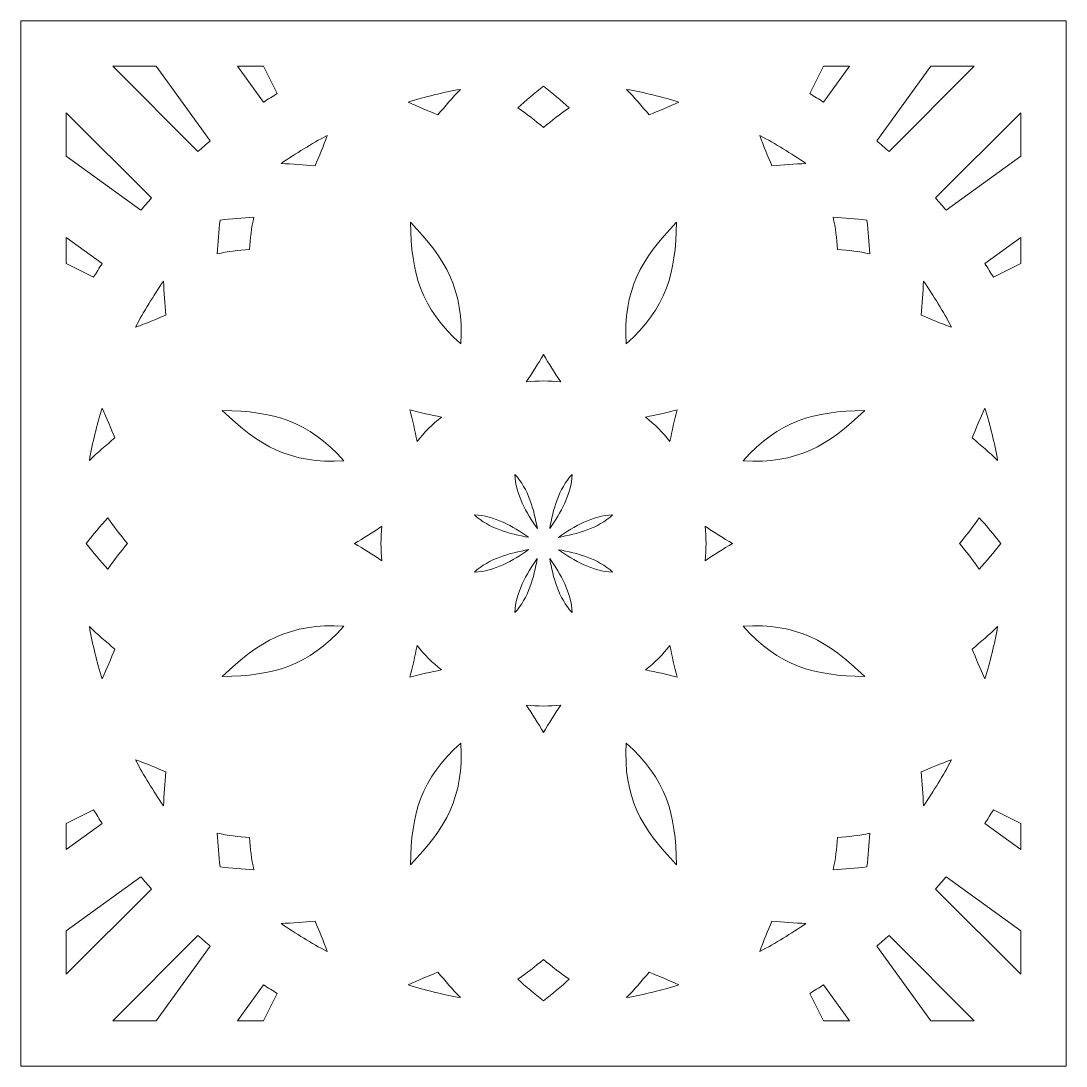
# Model space of a CAD drawing. Header units: centimetres. Extents: x -41.6 to 41.6, y -41.6 to 42.8.
# Drawn here: x 16.18 to 41.58, y -12.7 to 12.7 of the extents above; entities that cross this region are included whole.
import ezdxf

# ---------------------------------------------------------------- set-up
doc = ezdxf.new("R2010")
doc.units = ezdxf.units.CM
doc.header["$MEASUREMENT"] = 0
doc.layers.add('layer 1', color=7, linetype='Continuous')

msp = doc.modelspace()

# ---------------------------------------------------------------- linework, layer by layer
at = {"layer": 'layer 1', "color": 250, "lineweight": 9}
for points, knots in [([(16.17527, 12.69586), (16.17527, 12.69586), (16.17528, -12.70415), (16.17528, -12.70415), (16.17528, -12.70415), (16.17528, -12.70415), (41.57528, -12.70415), (41.57528, -12.70415), (41.57528, -12.70415), (41.57528, -12.70415), (41.57528, 12.69585), (41.57528, 12.69585), (41.57528, 12.69585), (41.57528, 12.69585), (16.17527, 12.69586), (16.17527, 12.69586)], [0, 0, 0, 0, 0.2, 0.2, 0.2, 0.2, 0.4, 0.4, 0.4, 0.4, 0.6, 0.6, 0.6, 0.6, 1, 1, 1, 1]), ([(20.47829, 9.52424), (20.47829, 9.52424), (18.40667, 11.59585), (18.40667, 11.59585), (18.40667, 11.59585), (18.40667, 11.59585), (19.45856, 11.59585), (19.45856, 11.59585), (19.45856, 11.59585), (19.45856, 11.59585), (20.77757, 9.78039), (20.77757, 9.78039), (20.77757, 9.78039), (20.67681, 9.69681), (20.57703, 9.61142), (20.47829, 9.52424)], [0, 0, 0, 0, 0.2, 0.2, 0.2, 0.2, 0.4, 0.4, 0.4, 0.4, 0.6, 0.6, 0.6, 0.6, 1, 1, 1, 1]), ([(22.07088, 10.72237), (22.07088, 10.72237), (21.43627, 11.59585), (21.43627, 11.59585), (21.43627, 11.59585), (21.43627, 11.59585), (22.06696, 11.59585), (22.06696, 11.59585), (22.06696, 11.59585), (22.06696, 11.59585), (22.4069, 10.92867), (22.4069, 10.92867), (22.4069, 10.92867), (22.29406, 10.86181), (22.18205, 10.79304), (22.07088, 10.72237)], [0, 0, 0, 0, 0.2, 0.2, 0.2, 0.2, 0.4, 0.4, 0.4, 0.4, 0.6, 0.6, 0.6, 0.6, 1, 1, 1, 1]), ([(35.67982, 10.72239), (35.56864, 10.79306), (35.45663, 10.86182), (35.34379, 10.92869), (35.34379, 10.92869), (35.34379, 10.92869), (35.68374, 11.59587), (35.68374, 11.59587), (35.68374, 11.59587), (35.68374, 11.59587), (36.31443, 11.59586), (36.31443, 11.59586), (36.31443, 11.59586), (36.31443, 11.59586), (35.67982, 10.72239), (35.67982, 10.72239)], [0, 0, 0, 0, 0.2, 0.2, 0.2, 0.2, 0.4, 0.4, 0.4, 0.4, 0.6, 0.6, 0.6, 0.6, 1, 1, 1, 1]), ([(36.97313, 9.78041), (36.97313, 9.78041), (38.29214, 11.59586), (38.29214, 11.59586), (38.29214, 11.59586), (38.29214, 11.59586), (39.34402, 11.59587), (39.34402, 11.59587), (39.34402, 11.59587), (39.34402, 11.59587), (37.2724, 9.52425), (37.2724, 9.52425), (37.2724, 9.52425), (37.17366, 9.61144), (37.07388, 9.69682), (36.97313, 9.78041)], [0, 0, 0, 0, 0.2, 0.2, 0.2, 0.2, 0.4, 0.4, 0.4, 0.4, 0.6, 0.6, 0.6, 0.6, 1, 1, 1, 1]), ([(26.31071, 10.41054), (26.07737, 10.50445), (25.83645, 10.60325), (25.58353, 10.7236), (25.58353, 10.7236), (26.00226, 10.85162), (26.42695, 10.95468), (26.85535, 11.03271), (26.85535, 11.03271), (26.66498, 10.83221), (26.48313, 10.62466), (26.31071, 10.41054)], [0, 0, 0, 0, 0.25, 0.25, 0.25, 0.25, 0.5, 0.5, 0.5, 0.5, 1, 1, 1, 1]), ([(28.87528, 10.10143), (28.67533, 10.27786), (28.46808, 10.43573), (28.24778, 10.57983), (28.24778, 10.57983), (28.4492, 10.76482), (28.65877, 10.94102), (28.87531, 11.10798), (28.87531, 11.10798), (29.09185, 10.94102), (29.30142, 10.76481), (29.50286, 10.57981), (29.50286, 10.57981), (29.28253, 10.43573), (29.07529, 10.27791), (28.87528, 10.10143)], [0, 0, 0, 0, 0.2, 0.2, 0.2, 0.2, 0.4, 0.4, 0.4, 0.4, 0.6, 0.6, 0.6, 0.6, 1, 1, 1, 1]), ([(31.43987, 10.41053), (31.26743, 10.62466), (31.08558, 10.83222), (30.89521, 11.03272), (30.89521, 11.03272), (31.32359, 10.95472), (31.74831, 10.85167), (32.16704, 10.72362), (32.16704, 10.72362), (31.91412, 10.60327), (31.67321, 10.50445), (31.43987, 10.41053)], [0, 0, 0, 0, 0.25, 0.25, 0.25, 0.25, 0.5, 0.5, 0.5, 0.5, 1, 1, 1, 1]), ([(19.09072, 8.09363), (19.09072, 8.09363), (17.27527, 9.41264), (17.27527, 9.41264), (17.27527, 9.41264), (17.27527, 9.41264), (17.27526, 10.46453), (17.27526, 10.46453), (17.27526, 10.46453), (17.27526, 10.46453), (19.34688, 8.39291), (19.34688, 8.39291), (19.34688, 8.39291), (19.25969, 8.29417), (19.17431, 8.19439), (19.09072, 8.09363)], [0, 0, 0, 0, 0.2, 0.2, 0.2, 0.2, 0.4, 0.4, 0.4, 0.4, 0.6, 0.6, 0.6, 0.6, 1, 1, 1, 1]), ([(38.40373, 8.39284), (38.40373, 8.39284), (40.47535, 10.46446), (40.47535, 10.46446), (40.47535, 10.46446), (40.47535, 10.46446), (40.47534, 9.41257), (40.47534, 9.41257), (40.47534, 9.41257), (40.47534, 9.41257), (38.65989, 8.09356), (38.65989, 8.09356), (38.65989, 8.09356), (38.5763, 8.19432), (38.49092, 8.2941), (38.40373, 8.39284)], [0, 0, 0, 0, 0.2, 0.2, 0.2, 0.2, 0.4, 0.4, 0.4, 0.4, 0.6, 0.6, 0.6, 0.6, 1, 1, 1, 1]), ([(23.61778, 9.9106), (23.52388, 9.64608), (23.4232, 9.40541), (23.32443, 9.17358), (23.32443, 9.17358), (23.05034, 9.20314), (22.77421, 9.22135), (22.49705, 9.22847), (22.49705, 9.22847), (22.85987, 9.47962), (23.23416, 9.70701), (23.61778, 9.9106)], [0, 0, 0, 0, 0.25, 0.25, 0.25, 0.25, 0.5, 0.5, 0.5, 0.5, 1, 1, 1, 1]), ([(34.42614, 9.17358), (34.32737, 9.40541), (34.22671, 9.6461), (34.13281, 9.91062), (34.13281, 9.91062), (34.51645, 9.70707), (34.89075, 9.47965), (35.25356, 9.22848), (35.25356, 9.22848), (34.97639, 9.22135), (34.70025, 9.20315), (34.42614, 9.17358)], [0, 0, 0, 0, 0.25, 0.25, 0.25, 0.25, 0.5, 0.5, 0.5, 0.5, 1, 1, 1, 1]), ([(21.72954, 7.14155), (21.46339, 7.12491), (21.20521, 7.08999), (20.94754, 7.03611), (20.94754, 7.03611), (20.95917, 7.30935), (20.98276, 7.58214), (21.01781, 7.8533), (21.01781, 7.8533), (21.28899, 7.88836), (21.56178, 7.91196), (21.83503, 7.92357), (21.83503, 7.92357), (21.78111, 7.6659), (21.74617, 7.40776), (21.72954, 7.14155)], [0, 0, 0, 0, 0.2, 0.2, 0.2, 0.2, 0.4, 0.4, 0.4, 0.4, 0.6, 0.6, 0.6, 0.6, 1, 1, 1, 1]), ([(36.02104, 7.14158), (36.00441, 7.40772), (35.96949, 7.6659), (35.91561, 7.92357), (35.91561, 7.92357), (36.18885, 7.91195), (36.46163, 7.88836), (36.7328, 7.8533), (36.7328, 7.8533), (36.76785, 7.58213), (36.79145, 7.30933), (36.80307, 7.03608), (36.80307, 7.03608), (36.5454, 7.09001), (36.28726, 7.12495), (36.02104, 7.14158)], [0, 0, 0, 0, 0.2, 0.2, 0.2, 0.2, 0.4, 0.4, 0.4, 0.4, 0.6, 0.6, 0.6, 0.6, 1, 1, 1, 1]), ([(26.86629, 4.84594), (25.88274, 5.72486), (25.66385, 6.55575), (25.64201, 7.80163), (25.64201, 7.80163), (26.50751, 6.90521), (26.94026, 6.16288), (26.86629, 4.84594)], [0, 0, 0, 0, 0.33333333, 0.33333333, 0.33333333, 0.33333333, 1, 1, 1, 1]), ([(30.88425, 4.84598), (30.81026, 6.16294), (31.243, 6.90525), (32.10854, 7.80166), (32.10854, 7.80166), (32.08667, 6.5558), (31.86777, 5.72489), (30.88425, 4.84598)], [0, 0, 0, 0, 0.33333333, 0.33333333, 0.33333333, 0.33333333, 1, 1, 1, 1]), ([(18.14874, 6.80032), (18.07807, 6.68915), (18.00931, 6.57714), (17.94244, 6.4643), (17.94244, 6.4643), (17.94244, 6.4643), (17.27526, 6.80424), (17.27526, 6.80424), (17.27526, 6.80424), (17.27526, 6.80424), (17.27527, 7.43493), (17.27527, 7.43493), (17.27527, 7.43493), (17.27527, 7.43493), (18.14874, 6.80032), (18.14874, 6.80032)], [0, 0, 0, 0, 0.2, 0.2, 0.2, 0.2, 0.4, 0.4, 0.4, 0.4, 0.6, 0.6, 0.6, 0.6, 1, 1, 1, 1]), ([(39.60187, 6.80025), (39.60187, 6.80025), (40.47534, 7.43486), (40.47534, 7.43486), (40.47534, 7.43486), (40.47534, 7.43486), (40.47535, 6.80417), (40.47535, 6.80417), (40.47535, 6.80417), (40.47535, 6.80417), (39.80817, 6.46423), (39.80817, 6.46423), (39.80817, 6.46423), (39.7413, 6.57707), (39.67254, 6.68908), (39.60187, 6.80025)], [0, 0, 0, 0, 0.2, 0.2, 0.2, 0.2, 0.4, 0.4, 0.4, 0.4, 0.6, 0.6, 0.6, 0.6, 1, 1, 1, 1]), ([(19.69756, 5.54672), (19.46574, 5.44795), (19.22505, 5.34728), (18.96054, 5.2534), (18.96054, 5.2534), (19.16408, 5.63702), (19.39151, 6.0113), (19.64268, 6.3741), (19.64268, 6.3741), (19.64979, 6.09695), (19.668, 5.82081), (19.69756, 5.54672)], [0, 0, 0, 0, 0.25, 0.25, 0.25, 0.25, 0.5, 0.5, 0.5, 0.5, 1, 1, 1, 1]), ([(38.053, 5.54671), (38.08256, 5.82084), (38.10079, 6.09698), (38.1079, 6.37417), (38.1079, 6.37417), (38.35909, 6.01132), (38.5865, 5.63701), (38.7901, 5.25335), (38.7901, 5.25335), (38.52556, 5.34725), (38.28485, 5.44794), (38.053, 5.54671)], [0, 0, 0, 0, 0.25, 0.25, 0.25, 0.25, 0.5, 0.5, 0.5, 0.5, 1, 1, 1, 1]), ([(28.45661, 3.92332), (28.60342, 4.14137), (28.74433, 4.36328), (28.87529, 4.59066), (28.87529, 4.59066), (29.00631, 4.36316), (29.14729, 4.14115), (29.29417, 3.923), (29.29417, 3.923), (29.01833, 3.95267), (28.73767, 3.9534), (28.45661, 3.92332)], [0, 0, 0, 0, 0.25, 0.25, 0.25, 0.25, 0.5, 0.5, 0.5, 0.5, 1, 1, 1, 1]), ([(18.46061, 2.56044), (18.24649, 2.38801), (18.03891, 2.20614), (17.83842, 2.01577), (17.83842, 2.01577), (17.91642, 2.44417), (18.01948, 2.86889), (18.14753, 3.28762), (18.14753, 3.28762), (18.26788, 3.0347), (18.3667, 2.79378), (18.46061, 2.56044)], [0, 0, 0, 0, 0.25, 0.25, 0.25, 0.25, 0.5, 0.5, 0.5, 0.5, 1, 1, 1, 1]), ([(24.0252, 2.00479), (22.70823, 1.93081), (21.96592, 2.36355), (21.06951, 3.22908), (21.06951, 3.22908), (22.31538, 3.20722), (23.14628, 2.98831), (24.0252, 2.00479)], [0, 0, 0, 0, 0.33333333, 0.33333333, 0.33333333, 0.33333333, 1, 1, 1, 1]), ([(25.80208, 2.47691), (25.75171, 2.73491), (25.69443, 2.99146), (25.62626, 3.24485), (25.62626, 3.24485), (25.87976, 3.17663), (26.13644, 3.11933), (26.39456, 3.06893), (26.39456, 3.06893), (26.17853, 2.89486), (25.97955, 2.69692), (25.80208, 2.47691)], [0, 0, 0, 0, 0.25, 0.25, 0.25, 0.25, 0.5, 0.5, 0.5, 0.5, 1, 1, 1, 1]), ([(31.94843, 2.47657), (31.77436, 2.6926), (31.57641, 2.89158), (31.35641, 3.06905), (31.35641, 3.06905), (31.6144, 3.11942), (31.87096, 3.1767), (32.12434, 3.24487), (32.12434, 3.24487), (32.05613, 2.99137), (31.99882, 2.73469), (31.94843, 2.47657)], [0, 0, 0, 0, 0.25, 0.25, 0.25, 0.25, 0.5, 0.5, 0.5, 0.5, 1, 1, 1, 1]), ([(33.72539, 2.00488), (34.60431, 2.98843), (35.4352, 3.20733), (36.68108, 3.22916), (36.68108, 3.22916), (35.78466, 2.36366), (35.04233, 1.93091), (33.72539, 2.00488)], [0, 0, 0, 0, 0.33333333, 0.33333333, 0.33333333, 0.33333333, 1, 1, 1, 1]), ([(39.28996, 2.56044), (39.38388, 2.7938), (39.4827, 3.03474), (39.60307, 3.2877), (39.60307, 3.2877), (39.73111, 2.86892), (39.83418, 2.44416), (39.91222, 2.01571), (39.91222, 2.01571), (39.7117, 2.20611), (39.50411, 2.38798), (39.28996, 2.56044)], [0, 0, 0, 0, 0.25, 0.25, 0.25, 0.25, 0.5, 0.5, 0.5, 0.5, 1, 1, 1, 1]), ([(28.72547, 0.35775), (28.45639, 0.74162), (28.19761, 1.1925), (28.18104, 1.67212), (28.18104, 1.67212), (28.50847, 1.32127), (28.64429, 0.81945), (28.72547, 0.35775)], [0, 0, 0, 0, 0.33333333, 0.33333333, 0.33333333, 0.33333333, 1, 1, 1, 1]), ([(29.02525, 0.35771), (29.10643, 0.81941), (29.24225, 1.32121), (29.56968, 1.67208), (29.56968, 1.67208), (29.55312, 1.19245), (29.29433, 0.74157), (29.02525, 0.35771)], [0, 0, 0, 0, 0.33333333, 0.33333333, 0.33333333, 0.33333333, 1, 1, 1, 1]), ([(18.76968, -0.00421), (18.59326, -0.20417), (18.43539, -0.41142), (18.29129, -0.63172), (18.29129, -0.63172), (18.1063, -0.43029), (17.93009, -0.22073), (17.76314, -0.00419), (17.76314, -0.00419), (17.9301, 0.21235), (18.10631, 0.42193), (18.29131, 0.62336), (18.29131, 0.62336), (18.43538, 0.40303), (18.59321, 0.19579), (18.76968, -0.00421)], [0, 0, 0, 0, 0.2, 0.2, 0.2, 0.2, 0.4, 0.4, 0.4, 0.4, 0.6, 0.6, 0.6, 0.6, 1, 1, 1, 1]), ([(28.51345, 0.1458), (28.05175, 0.22698), (27.54995, 0.3628), (27.19908, 0.69023), (27.19908, 0.69023), (27.6787, 0.67366), (28.12958, 0.41488), (28.51345, 0.1458)], [0, 0, 0, 0, 0.33333333, 0.33333333, 0.33333333, 0.33333333, 1, 1, 1, 1]), ([(29.2372, 0.14569), (29.62108, 0.41477), (30.07195, 0.67355), (30.55157, 0.69012), (30.55157, 0.69012), (30.20072, 0.36269), (29.6989, 0.22686), (29.2372, 0.14569)], [0, 0, 0, 0, 0.33333333, 0.33333333, 0.33333333, 0.33333333, 1, 1, 1, 1]), ([(38.98093, -0.00417), (39.15735, 0.19579), (39.31522, 0.40304), (39.45932, 0.62334), (39.45932, 0.62334), (39.64432, 0.42191), (39.82052, 0.21235), (39.98747, -0.00419), (39.98747, -0.00419), (39.82051, -0.22073), (39.6443, -0.43031), (39.4593, -0.63174), (39.4593, -0.63174), (39.31523, -0.41141), (39.1574, -0.20417), (38.98093, -0.00417)], [0, 0, 0, 0, 0.2, 0.2, 0.2, 0.2, 0.4, 0.4, 0.4, 0.4, 0.6, 0.6, 0.6, 0.6, 1, 1, 1, 1]), ([(24.28047, -0.0042), (24.50797, 0.12682), (24.72998, 0.2678), (24.94813, 0.41467), (24.94813, 0.41467), (24.91846, 0.13884), (24.91773, -0.14183), (24.94781, -0.42288), (24.94781, -0.42288), (24.72976, -0.27607), (24.50785, -0.13517), (24.28047, -0.0042)], [0, 0, 0, 0, 0.25, 0.25, 0.25, 0.25, 0.5, 0.5, 0.5, 0.5, 1, 1, 1, 1]), ([(32.80249, -0.42304), (32.83217, -0.1472), (32.83289, 0.13346), (32.80282, 0.41452), (32.80282, 0.41452), (33.02086, 0.26771), (33.24277, 0.1268), (33.47016, -0.00416), (33.47016, -0.00416), (33.24266, -0.13518), (33.02064, -0.27616), (32.80249, -0.42304)], [0, 0, 0, 0, 0.25, 0.25, 0.25, 0.25, 0.5, 0.5, 0.5, 0.5, 1, 1, 1, 1]), ([(27.19904, -0.69841), (27.54989, -0.37098), (28.05171, -0.23516), (28.51341, -0.15398), (28.51341, -0.15398), (28.12953, -0.42307), (27.67866, -0.68185), (27.19904, -0.69841)], [0, 0, 0, 0, 0.33333333, 0.33333333, 0.33333333, 0.33333333, 1, 1, 1, 1]), ([(30.55153, -0.69853), (30.07191, -0.68196), (29.62103, -0.42317), (29.23716, -0.1541), (29.23716, -0.1541), (29.69886, -0.23527), (30.20066, -0.37109), (30.55153, -0.69853)], [0, 0, 0, 0, 0.33333333, 0.33333333, 0.33333333, 0.33333333, 1, 1, 1, 1]), ([(28.18093, -1.68037), (28.19749, -1.20075), (28.45628, -0.74987), (28.72536, -0.366), (28.72536, -0.366), (28.64418, -0.8277), (28.50836, -1.32951), (28.18093, -1.68037)], [0, 0, 0, 0, 0.33333333, 0.33333333, 0.33333333, 0.33333333, 1, 1, 1, 1]), ([(29.56957, -1.68041), (29.24214, -1.32956), (29.10632, -0.82774), (29.02514, -0.36604), (29.02514, -0.36604), (29.29422, -0.74992), (29.553, -1.20079), (29.56957, -1.68041)], [0, 0, 0, 0, 0.33333333, 0.33333333, 0.33333333, 0.33333333, 1, 1, 1, 1]), ([(17.8384, -2.02404), (18.03891, -2.21442), (18.24647, -2.39628), (18.46061, -2.56872), (18.46061, -2.56872), (18.36669, -2.80206), (18.26787, -3.043), (18.14751, -3.29593), (18.14751, -3.29593), (18.01948, -2.87719), (17.91643, -2.45247), (17.8384, -2.02404)], [0, 0, 0, 0, 0.25, 0.25, 0.25, 0.25, 0.5, 0.5, 0.5, 0.5, 1, 1, 1, 1]), ([(21.06955, -3.23744), (21.96596, -2.37194), (22.70829, -1.93919), (24.02523, -2.01316), (24.02523, -2.01316), (23.14631, -2.99671), (22.31543, -3.21561), (21.06955, -3.23744)], [0, 0, 0, 0, 0.33333333, 0.33333333, 0.33333333, 0.33333333, 1, 1, 1, 1]), ([(36.68111, -3.23736), (35.43525, -3.2155), (34.60434, -2.99659), (33.72543, -2.01307), (33.72543, -2.01307), (35.04239, -1.93909), (35.78471, -2.37183), (36.68111, -3.23736)], [0, 0, 0, 0, 0.33333333, 0.33333333, 0.33333333, 0.33333333, 1, 1, 1, 1]), ([(39.28996, -2.56872), (39.50411, -2.39626), (39.71172, -2.21439), (39.91224, -2.02398), (39.91224, -2.02398), (39.83423, -2.45243), (39.73115, -2.87722), (39.60308, -3.296), (39.60308, -3.296), (39.48271, -3.04304), (39.38389, -2.8021), (39.28996, -2.56872)], [0, 0, 0, 0, 0.25, 0.25, 0.25, 0.25, 0.5, 0.5, 0.5, 0.5, 1, 1, 1, 1]), ([(25.62628, -3.25324), (25.6945, -2.99973), (25.7518, -2.74305), (25.8022, -2.48494), (25.8022, -2.48494), (25.97627, -2.70097), (26.17421, -2.89995), (26.39422, -3.07741), (26.39422, -3.07741), (26.13622, -3.12778), (25.87967, -3.18506), (25.62628, -3.25324)], [0, 0, 0, 0, 0.25, 0.25, 0.25, 0.25, 0.5, 0.5, 0.5, 0.5, 1, 1, 1, 1]), ([(31.35607, -3.0773), (31.5721, -2.90323), (31.77108, -2.70528), (31.94854, -2.48528), (31.94854, -2.48528), (31.99891, -2.74327), (32.05619, -2.99983), (32.12437, -3.25321), (32.12437, -3.25321), (31.87086, -3.185), (31.61418, -3.12769), (31.35607, -3.0773)], [0, 0, 0, 0, 0.25, 0.25, 0.25, 0.25, 0.5, 0.5, 0.5, 0.5, 1, 1, 1, 1]), ([(28.87533, -4.59903), (28.74431, -4.37153), (28.60333, -4.14951), (28.45646, -3.93136), (28.45646, -3.93136), (28.73229, -3.96104), (29.01296, -3.96176), (29.29401, -3.93169), (29.29401, -3.93169), (29.1472, -4.14973), (29.0063, -4.37164), (28.87533, -4.59903)], [0, 0, 0, 0, 0.25, 0.25, 0.25, 0.25, 0.5, 0.5, 0.5, 0.5, 1, 1, 1, 1]), ([(25.64209, -7.80994), (25.66395, -6.56408), (25.88286, -5.73317), (26.86638, -4.85426), (26.86638, -4.85426), (26.94036, -6.17122), (26.50762, -6.91353), (25.64209, -7.80994)], [0, 0, 0, 0, 0.33333333, 0.33333333, 0.33333333, 0.33333333, 1, 1, 1, 1]), ([(32.10861, -7.80991), (31.24312, -6.91349), (30.81037, -6.17116), (30.88434, -4.85422), (30.88434, -4.85422), (31.86788, -5.73314), (32.08678, -6.56403), (32.10861, -7.80991)], [0, 0, 0, 0, 0.33333333, 0.33333333, 0.33333333, 0.33333333, 1, 1, 1, 1]), ([(18.96048, -5.26164), (19.22503, -5.35554), (19.46572, -5.45621), (19.69757, -5.55499), (19.69757, -5.55499), (19.668, -5.82912), (19.64979, -6.10527), (19.64267, -6.38246), (19.64267, -6.38246), (19.39149, -6.01962), (19.16408, -5.6453), (18.96048, -5.26164)], [0, 0, 0, 0, 0.25, 0.25, 0.25, 0.25, 0.5, 0.5, 0.5, 0.5, 1, 1, 1, 1]), ([(38.1079, -6.38253), (38.10079, -6.10532), (38.08257, -5.82915), (38.05301, -5.555), (38.05301, -5.555), (38.28487, -5.45622), (38.52558, -5.35552), (38.79015, -5.26162), (38.79015, -5.26162), (38.58658, -5.64532), (38.35911, -6.01967), (38.1079, -6.38253)], [0, 0, 0, 0, 0.25, 0.25, 0.25, 0.25, 0.5, 0.5, 0.5, 0.5, 1, 1, 1, 1]), ([(17.94246, -6.47259), (18.00932, -6.58543), (18.07809, -6.69744), (18.14876, -6.80861), (18.14876, -6.80861), (18.14876, -6.80861), (17.27528, -7.44323), (17.27528, -7.44323), (17.27528, -7.44323), (17.27528, -7.44323), (17.27528, -6.81254), (17.27528, -6.81254), (17.27528, -6.81254), (17.27528, -6.81254), (17.94246, -6.47259), (17.94246, -6.47259)], [0, 0, 0, 0, 0.2, 0.2, 0.2, 0.2, 0.4, 0.4, 0.4, 0.4, 0.6, 0.6, 0.6, 0.6, 1, 1, 1, 1]), ([(40.47536, -7.4433), (40.47536, -7.4433), (39.60188, -6.80869), (39.60188, -6.80869), (39.60188, -6.80869), (39.67255, -6.69751), (39.74132, -6.5855), (39.80818, -6.47266), (39.80818, -6.47266), (39.80818, -6.47266), (40.47536, -6.81261), (40.47536, -6.81261), (40.47536, -6.81261), (40.47536, -6.81261), (40.47536, -7.4433), (40.47536, -7.4433)], [0, 0, 0, 0, 0.2, 0.2, 0.2, 0.2, 0.4, 0.4, 0.4, 0.4, 0.6, 0.6, 0.6, 0.6, 1, 1, 1, 1]), ([(20.94754, -7.04446), (21.20521, -7.09839), (21.46336, -7.13332), (21.72957, -7.14996), (21.72957, -7.14996), (21.74621, -7.4161), (21.78112, -7.67428), (21.835, -7.93195), (21.835, -7.93195), (21.56176, -7.92033), (21.28898, -7.89674), (21.01781, -7.86168), (21.01781, -7.86168), (20.98276, -7.5905), (20.95916, -7.31771), (20.94754, -7.04446)], [0, 0, 0, 0, 0.2, 0.2, 0.2, 0.2, 0.4, 0.4, 0.4, 0.4, 0.6, 0.6, 0.6, 0.6, 1, 1, 1, 1]), ([(35.91558, -7.93195), (35.9695, -7.67428), (36.00444, -7.41614), (36.02107, -7.14993), (36.02107, -7.14993), (36.28722, -7.13329), (36.5454, -7.09837), (36.80307, -7.04449), (36.80307, -7.04449), (36.79144, -7.31773), (36.76785, -7.59052), (36.7328, -7.86168), (36.7328, -7.86168), (36.46162, -7.89674), (36.18883, -7.92033), (35.91558, -7.93195)], [0, 0, 0, 0, 0.2, 0.2, 0.2, 0.2, 0.4, 0.4, 0.4, 0.4, 0.6, 0.6, 0.6, 0.6, 1, 1, 1, 1]), ([(17.27528, -9.42094), (17.27528, -9.42094), (19.09074, -8.10193), (19.09074, -8.10193), (19.09074, -8.10193), (19.17432, -8.20268), (19.25971, -8.30246), (19.34689, -8.4012), (19.34689, -8.4012), (19.34689, -8.4012), (17.27528, -10.47282), (17.27528, -10.47282), (17.27528, -10.47282), (17.27528, -10.47282), (17.27528, -9.42094), (17.27528, -9.42094)], [0, 0, 0, 0, 0.2, 0.2, 0.2, 0.2, 0.4, 0.4, 0.4, 0.4, 0.6, 0.6, 0.6, 0.6, 1, 1, 1, 1]), ([(38.40375, -8.40127), (38.49093, -8.30253), (38.57632, -8.20275), (38.6599, -8.102), (38.6599, -8.102), (38.6599, -8.102), (40.47536, -9.42101), (40.47536, -9.42101), (40.47536, -9.42101), (40.47536, -9.42101), (40.47536, -10.47289), (40.47536, -10.47289), (40.47536, -10.47289), (40.47536, -10.47289), (38.40375, -8.40127), (38.40375, -8.40127)], [0, 0, 0, 0, 0.2, 0.2, 0.2, 0.2, 0.4, 0.4, 0.4, 0.4, 0.6, 0.6, 0.6, 0.6, 1, 1, 1, 1]), ([(22.49693, -9.23676), (22.77413, -9.22963), (23.0503, -9.21143), (23.32443, -9.18186), (23.32443, -9.18186), (23.4232, -9.41372), (23.52389, -9.65442), (23.61779, -9.91898), (23.61779, -9.91898), (23.23412, -9.71542), (22.85978, -9.48796), (22.49693, -9.23676)], [0, 0, 0, 0, 0.25, 0.25, 0.25, 0.25, 0.5, 0.5, 0.5, 0.5, 1, 1, 1, 1]), ([(34.13275, -9.91902), (34.22667, -9.65445), (34.32735, -9.41373), (34.42614, -9.18186), (34.42614, -9.18186), (34.70029, -9.21142), (34.97648, -9.22964), (35.25369, -9.23676), (35.25369, -9.23676), (34.8908, -9.48796), (34.51645, -9.7154), (34.13275, -9.91902)], [0, 0, 0, 0, 0.25, 0.25, 0.25, 0.25, 0.5, 0.5, 0.5, 0.5, 1, 1, 1, 1]), ([(18.4066, -11.60423), (18.4066, -11.60423), (20.47822, -9.53262), (20.47822, -9.53262), (20.47822, -9.53262), (20.57696, -9.6198), (20.67674, -9.70519), (20.7775, -9.78877), (20.7775, -9.78877), (20.7775, -9.78877), (19.45849, -11.60423), (19.45849, -11.60423), (19.45849, -11.60423), (19.45849, -11.60423), (18.4066, -11.60423), (18.4066, -11.60423)], [0, 0, 0, 0, 0.2, 0.2, 0.2, 0.2, 0.4, 0.4, 0.4, 0.4, 0.6, 0.6, 0.6, 0.6, 1, 1, 1, 1]), ([(38.29207, -11.60421), (38.29207, -11.60421), (36.97306, -9.78876), (36.97306, -9.78876), (36.97306, -9.78876), (37.07381, -9.70517), (37.17359, -9.61979), (37.27233, -9.5326), (37.27233, -9.5326), (37.27233, -9.5326), (39.34395, -11.60422), (39.34395, -11.60422), (39.34395, -11.60422), (39.34395, -11.60422), (38.29207, -11.60421), (38.29207, -11.60421)], [0, 0, 0, 0, 0.2, 0.2, 0.2, 0.2, 0.4, 0.4, 0.4, 0.4, 0.6, 0.6, 0.6, 0.6, 1, 1, 1, 1]), ([(28.24776, -10.58819), (28.46808, -10.44411), (28.67532, -10.28629), (28.87533, -10.10981), (28.87533, -10.10981), (29.07528, -10.28624), (29.28254, -10.4441), (29.50283, -10.58821), (29.50283, -10.58821), (29.30141, -10.7732), (29.09184, -10.9494), (28.87531, -11.11636), (28.87531, -11.11636), (28.65876, -10.9494), (28.44919, -10.77319), (28.24776, -10.58819)], [0, 0, 0, 0, 0.2, 0.2, 0.2, 0.2, 0.4, 0.4, 0.4, 0.4, 0.6, 0.6, 0.6, 0.6, 1, 1, 1, 1]), ([(25.58343, -10.73194), (25.83639, -10.61155), (26.07733, -10.51274), (26.3107, -10.41881), (26.3107, -10.41881), (26.48316, -10.63297), (26.66503, -10.84057), (26.85544, -11.04109), (26.85544, -11.04109), (26.427, -10.96308), (26.00222, -10.86), (25.58343, -10.73194)], [0, 0, 0, 0, 0.25, 0.25, 0.25, 0.25, 0.5, 0.5, 0.5, 0.5, 1, 1, 1, 1]), ([(30.89511, -11.04111), (31.08552, -10.84059), (31.2674, -10.63297), (31.43986, -10.41882), (31.43986, -10.41882), (31.67324, -10.51274), (31.9142, -10.61157), (32.16717, -10.73195), (32.16717, -10.73195), (31.74837, -10.86), (31.3236, -10.96306), (30.89511, -11.04111)], [0, 0, 0, 0, 0.25, 0.25, 0.25, 0.25, 0.5, 0.5, 0.5, 0.5, 1, 1, 1, 1]), ([(21.4362, -11.60423), (21.4362, -11.60423), (22.07081, -10.73075), (22.07081, -10.73075), (22.07081, -10.73075), (22.18198, -10.80142), (22.29399, -10.87019), (22.40683, -10.93705), (22.40683, -10.93705), (22.40683, -10.93705), (22.06689, -11.60423), (22.06689, -11.60423), (22.06689, -11.60423), (22.06689, -11.60423), (21.4362, -11.60423), (21.4362, -11.60423)], [0, 0, 0, 0, 0.2, 0.2, 0.2, 0.2, 0.4, 0.4, 0.4, 0.4, 0.6, 0.6, 0.6, 0.6, 1, 1, 1, 1]), ([(35.34372, -10.93704), (35.45656, -10.87017), (35.56857, -10.80141), (35.67974, -10.73074), (35.67974, -10.73074), (35.67974, -10.73074), (36.31436, -11.60421), (36.31436, -11.60421), (36.31436, -11.60421), (36.31436, -11.60421), (35.68367, -11.60422), (35.68367, -11.60422), (35.68367, -11.60422), (35.68367, -11.60422), (35.34372, -10.93704), (35.34372, -10.93704)], [0, 0, 0, 0, 0.2, 0.2, 0.2, 0.2, 0.4, 0.4, 0.4, 0.4, 0.6, 0.6, 0.6, 0.6, 1, 1, 1, 1])]:
    msp.add_open_spline(points, degree=3, knots=knots, dxfattribs=at)

doc.saveas('drawing.dxf')
